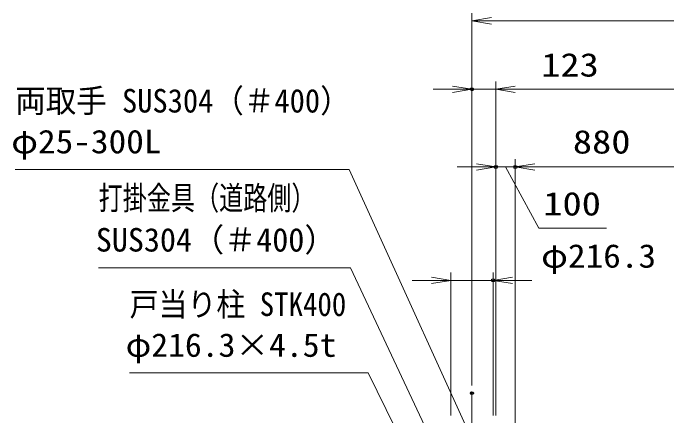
# Model space of a CAD drawing. Units: millimetres at full size. Extents: x -11880 to 11880, y -8400 to 8400.
# Drawn here: x -1090 to 2274, y 1184 to 3257 of the extents above; entities that cross this region are included whole.
import ezdxf
from ezdxf.enums import TextEntityAlignment as Align

# ---------------------------------------------------------------- set-up
doc = ezdxf.new("R2010")
doc.units = ezdxf.units.MM
doc.header["$LTSCALE"] = 30
doc.header["$PDMODE"] = 32
doc.header["$PDSIZE"] = 15
doc.linetypes.add('USER1', pattern=[18, 12, -1.5, 3, -1.5])
for name, color, linetype, lineweight in [('0-2_軸線', 200, 'USER1', 15), ('0-4_寸法線', 4, 'Continuous', 18), ('0-5_0', 7, 'Continuous', 18)]:
    doc.layers.add(name, color=color, linetype=linetype, lineweight=lineweight)
doc.layers.add('0-6_Defpoints', color=7, linetype='Continuous')
doc.styles.add('ＭＳ ゴシック', font='')
doc.styles.get('ＭＳ ゴシック').set_extended_font_data('MS Gothic')

# ---------------------------------------------------------------- blocks, each defined once
blk = doc.blocks.new('_Open')
at = {"layer": '0-5_0', "color": 4}
blk.add_line((-30, 5), (0, 0), dxfattribs=at)
blk.add_lwpolyline([(-30, -5), (0, 0), (-30, 0)], dxfattribs=at)
blk = doc.blocks.new('S52')
at = {"layer": '0-4_寸法線'}
for points in [[(8117259.1, 80384111), (8168835.1, 80384111), (8191718.1, 80333786.7), (8192959.9, 80331055.8)], [(8191262.9, 80333579.7), (8192959.9, 80331055.8), (8192173.3, 80333993.7)]]:
    blk.add_lwpolyline(points, dxfattribs=at)
at = {"layer": '0-4_寸法線', "color": 254, "style": 'ＭＳ ゴシック'}
for s, width, p in [('両取手 SUS304（＃400）', 0.95, (8117259.1, 80391811.6)), ('φ25-300L', 1.1, (8116654.3, 80385511.6))]:
    blk.add_text(s, height=3637, dxfattribs=dict(at, width=width)).set_placement(p, align=Align.BOTTOM_LEFT)
blk = doc.blocks.new('S53')
at = {"layer": '0-4_寸法線'}
for points in [[(8130140.1, 80368945.2), (8169015.3, 80368945.2), (8191504.8, 80321023.6), (8192779.3, 80318307.7)], [(8191052.2, 80320811.1), (8192779.3, 80318307.7), (8191957.5, 80321236)]]:
    blk.add_lwpolyline(points, dxfattribs=at)
at = {"layer": '0-4_寸法線', "color": 254, "style": 'ＭＳ ゴシック', "width": 0.75}
blk.add_text('打掛金具（道路側）', height=3637, dxfattribs=at).set_placement((8130140.1, 80376796.9), align=Align.BOTTOM_LEFT)
at = {"layer": '0-4_寸法線', "color": 254, "style": 'ＭＳ ゴシック'}
blk.add_text('SUS304（＃400）', height=3637, dxfattribs=at).set_placement((8129708.1, 80370345.7), align=Align.BOTTOM_LEFT)
blk = doc.blocks.new('S54')
at = {"layer": '0-4_寸法線'}
for points in [[(8134923.5, 80352696.1), (8171725.1, 80352696.1), (8185520.1, 80324612), (8186842.8, 80321919.3)], [(8185071.3, 80324391.5), (8186842.8, 80321919.3), (8185968.9, 80324832.4)]]:
    blk.add_lwpolyline(points, dxfattribs=at)
at = {"layer": '0-4_寸法線', "color": 254, "style": 'ＭＳ ゴシック'}
for s, width, p in [('戸当り柱 STK400', 0.9, (8134923.5, 80360396.6)), ('φ216.3×4.5t', 1.05, (8134318.7, 80354096.6))]:
    blk.add_text(s, height=3637, dxfattribs=dict(at, width=width)).set_placement(p, align=Align.BOTTOM_LEFT)

msp = doc.modelspace()

# ---------------------------------------------------------------- linework, layer by layer
at = {"layer": '0-2_軸線'}
msp.add_line((1270.88, 1301.2), (1270.88, -772.95), dxfattribs=at)
at = {"layer": '0-4_寸法線'}
for p, q in [((1270.88, 1341.2), (1270.88, 3257.2)), ((1270.88, 3217.2), (4523.88, 3217.2)), ((1270.88, 1341.2), (1270.88, 2905.19)), ((1393.88, 1186.63), (1393.88, 2905.19)), ((1393.88, 1186.63), (1393.88, 2905.19)), ((1170.88, 2865.19), (1070.88, 2865.19)), ((1393.88, 2865.19), (1270.88, 2865.19)), ((1393.88, 2865.19), (4393.88, 2865.19)), ((1493.88, 2865.19), (1593.88, 2865.19)), ((1393.88, 1186.63), (1393.88, 2505.19)), ((1493.88, 1086.63), (1493.88, 2505.19)), ((1493.88, 1086.63), (1493.88, 2505.19)), ((1293.88, 2465.19), (1193.88, 2465.19)), ((1493.88, 2465.19), (1393.88, 2465.19)), ((2373.88, 2465.19), (1493.88, 2465.19)), ((1593.88, 2465.19), (1693.88, 2465.19)), ((2273.88, 2465.19), (2173.88, 2465.19)), ((1162.73, 1186.63), (1162.73, 1921.81)), ((1379.03, 1186.63), (1379.03, 1921.81)), ((1062.73, 1881.81), (962.73, 1881.81)), ((1162.73, 1881.81), (1379.03, 1881.81)), ((1479.03, 1881.81), (1579.03, 1881.81))]:
    msp.add_line(p, q, dxfattribs=at)
msp.add_lwpolyline([(1443.88, 2465.19), (1614.36, 2150.47), (1963.16, 2150.47)], dxfattribs=at)
at = {"layer": '0-6_Defpoints'}
for p in [(1270.88, 2865.19), (1393.88, 2465.19), (1493.88, 2465.19), (1379.03, 1881.81), (1270.88, 1301.2)]:
    msp.add_point(p, dxfattribs=at)

# ---------------------------------------------------------------- block references
at = {"layer": '0-4_寸法線', "xscale": 3.333333, "yscale": 3.333333, "rotation": 180}
for p in [(1270.88, 3217.2), (1393.88, 2865.19), (1393.88, 2865.19), (1493.88, 2465.19), (1493.88, 2465.19), (1379.03, 1881.81)]:
    msp.add_blockref('_Open', p, dxfattribs=at)
at = {"layer": '0-4_寸法線'}
for name, p, xscale, yscale in [('S52', (-271654.79, -2677017.73), 0.03333333, 0.03333333), ('_Open', (1270.88, 2865.19), 3.333333, 3.333333), ('_Open', (1393.88, 2465.19), 3.333333, 3.333333), ('S53', (-271654.79, -2677017.73), 0.03333333, 0.03333333), ('_Open', (1162.73, 1881.81), 3.333333, 3.333333), ('S54', (-271654.79, -2677017.73), 0.03333333, 0.03333333)]:
    msp.add_blockref(name, p, dxfattribs=dict(at, xscale=xscale, yscale=yscale))

# ---------------------------------------------------------------- texts
at = {"layer": '0-4_寸法線', "color": 254, "style": 'ＭＳ ゴシック'}
for s, width, p in [('123', 1.2, (1626.78, 2893.87)), ('880', 1.2, (1789.88, 2497.87)), ('100', 1.2, (1637.56, 2179.16)), ('φ216.3', 1.1, (1626.74, 1910.49))]:
    msp.add_text(s, height=121.2, dxfattribs=dict(at, width=width)).set_placement(p, align=Align.BOTTOM_LEFT)

doc.saveas('drawing.dxf')
